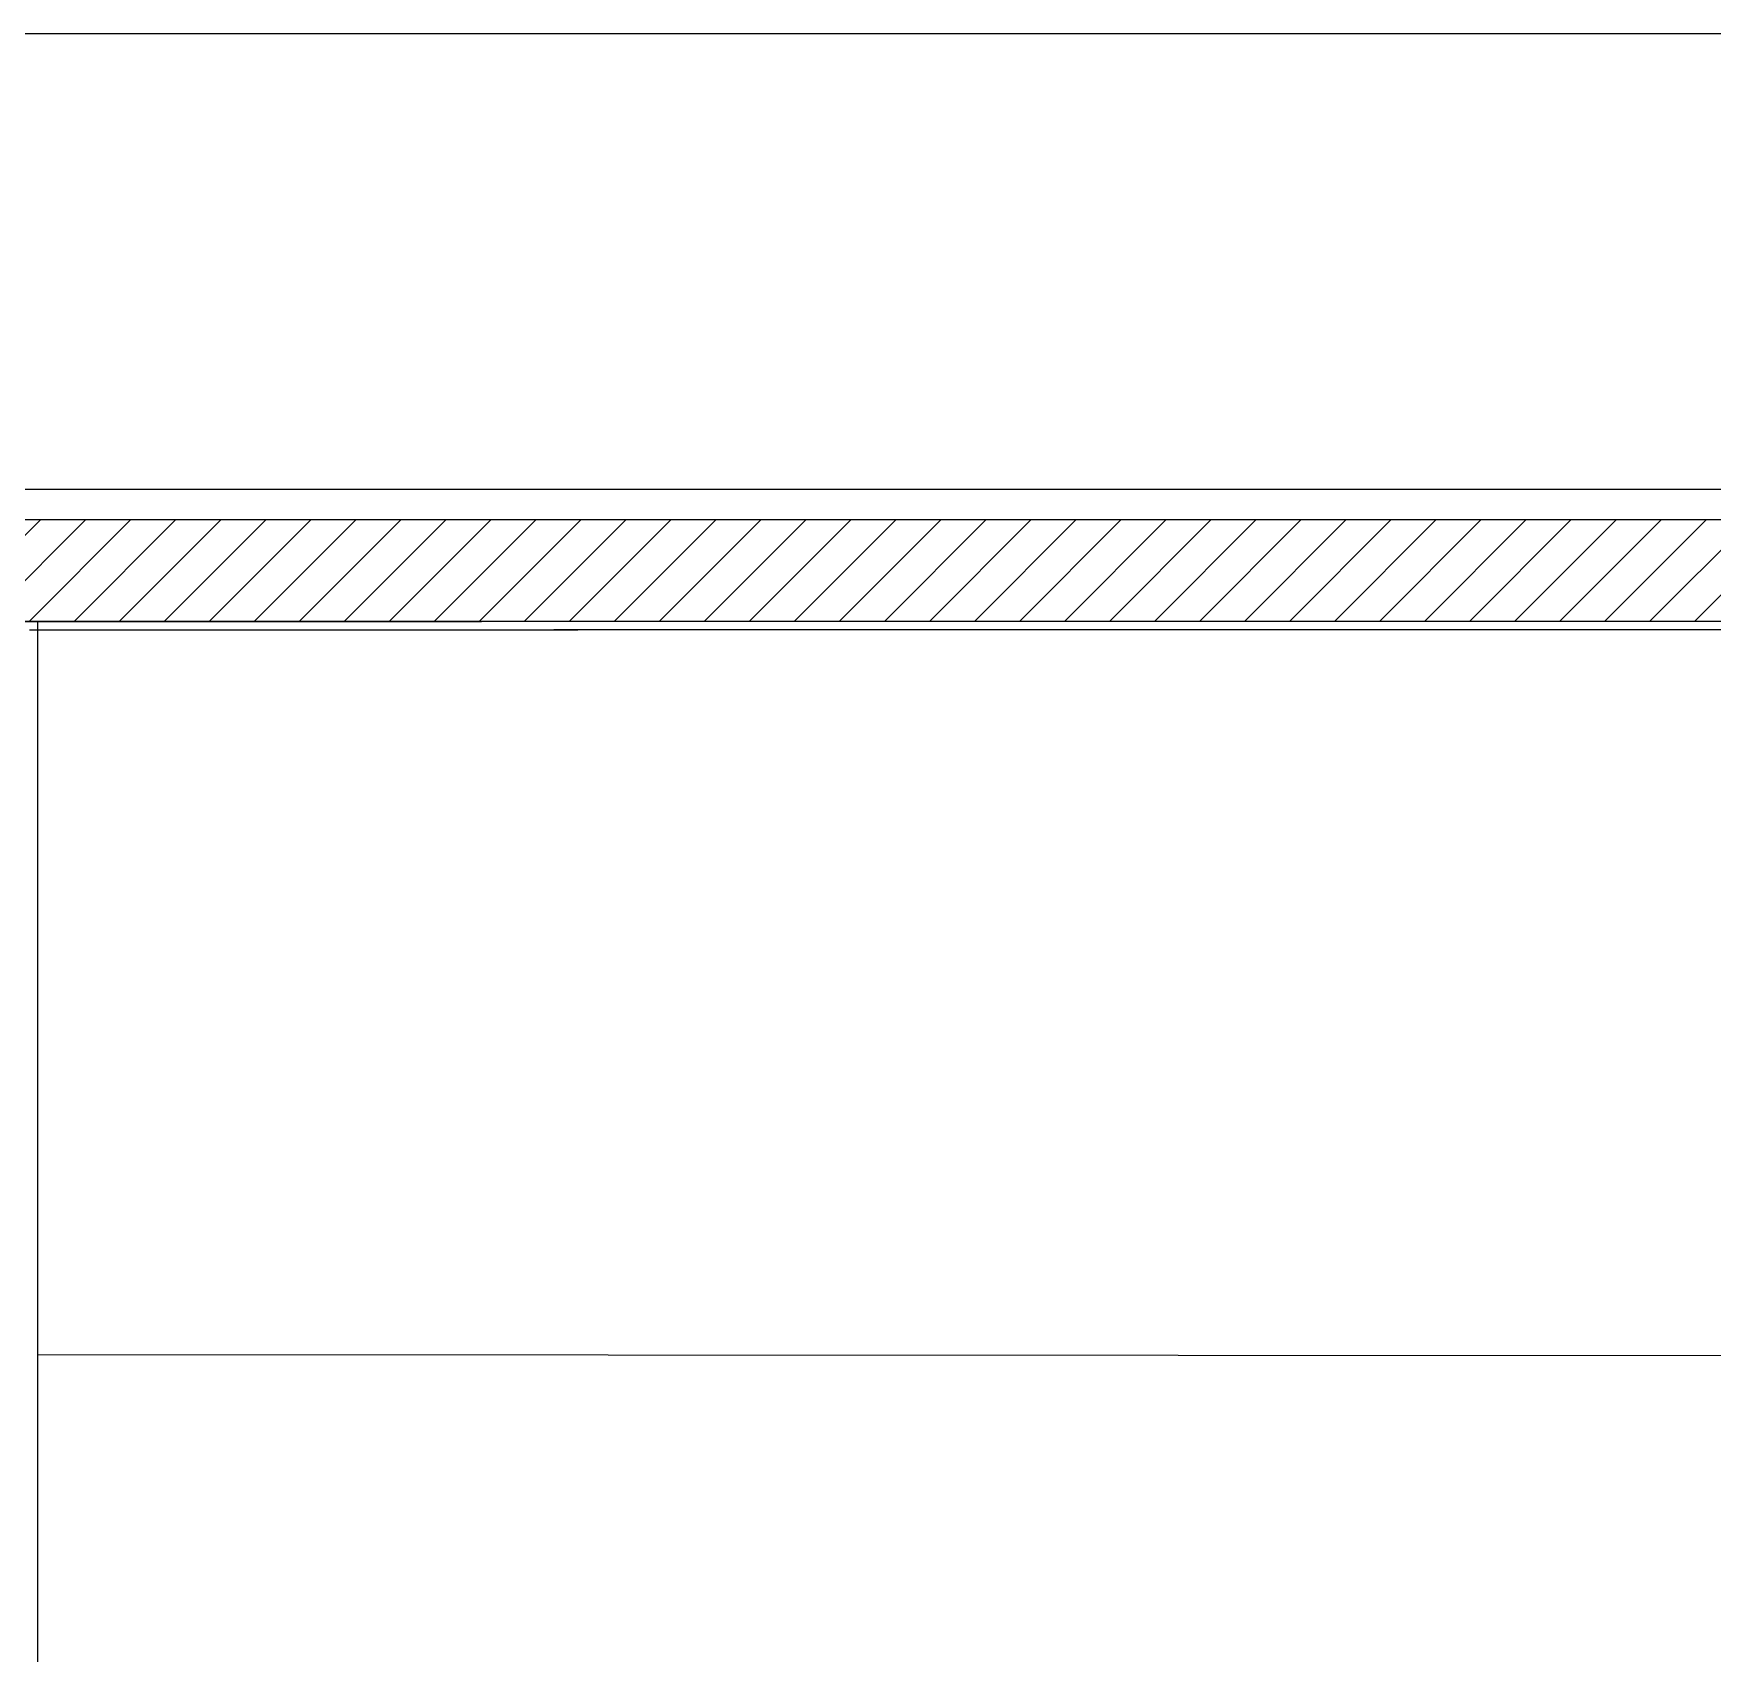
# Model space of a CAD drawing. Header units: centimetres. Extents: x -1332 to 7887, y -608 to 4152.
# Drawn here: x -819.2 to -621.3, y 2235.4 to 2426.3 of the extents above; entities that cross this region are included whole.
import ezdxf

# ---------------------------------------------------------------- set-up
doc = ezdxf.new("R2010")
doc.units = ezdxf.units.CM
doc.header["$MEASUREMENT"] = 0
doc.layers.add('STRUTTURA', color=7, linetype='Continuous')

msp = doc.modelspace()

# ---------------------------------------------------------------- hatches: boundary and pattern name
at = {"layer": 'STRUTTURA'}
h = msp.add_hatch(dxfattribs=at)
h.set_pattern_fill('ANSI31', color=0, scale=30)
h.paths.add_polyline_path([(-1142.46, 2369), (-1142.45, 2357), (-385.76, 2357), (-385.76, 2369)])

# ---------------------------------------------------------------- linework, layer by layer
for p, q in [((-1115.06, 2357), (-766.36, 2357)), ((-819.65, 2356), (-755.04, 2356)), ((-421.66, 2357), (-766.36, 2357)), ((-421.66, 2356), (-757.86, 2356)), ((-818.65, 2270.6), (-422.67, 2270.43))]:
    msp.add_line(p, q, dxfattribs=at)
for points in [[(-1145.21, 2374.78), (-1145.21, 2426.28), (-383.02, 2426.28), (-383.02, 2374.78)], [(-1142.47, 2372.6), (-383.02, 2372.6)], [(-1142.47, 2369), (-383.02, 2369)], [(-818.65, 2056.09), (-818.65, 2357)]]:
    msp.add_lwpolyline(points, dxfattribs=at)
msp.add_lwpolyline([(-1142.46, 2369), (-385.76, 2369), (-385.76, 2357), (-1142.46, 2357)], close=True, dxfattribs=at)

doc.saveas('drawing.dxf')
